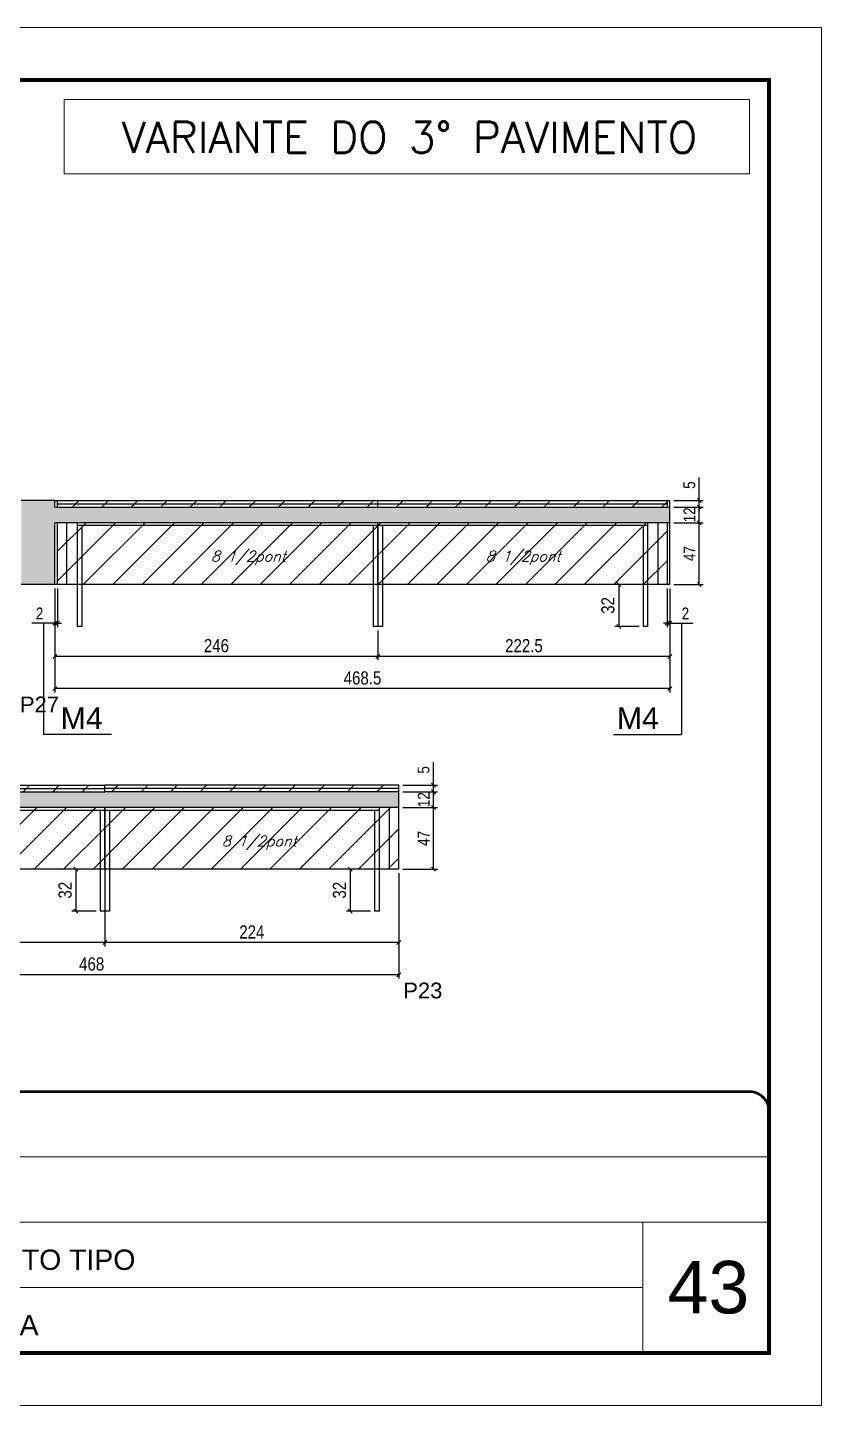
# Model space of a CAD drawing. Extents: x -10448 to -1189, y -11772 to 17235.
# Drawn here: x -6398 to -5793, y 4308 to 5358 of the extents above; entities that cross this region are included whole.
import ezdxf

# ---------------------------------------------------------------- set-up
doc = ezdxf.new("R2010")
doc.units = 0
doc.linetypes.add('CONTINUO', pattern=[0])
doc.linetypes.add('DASHED', pattern=[0.75, 0.5, -0.25])
for name, color, linetype in [('5', 5, 'Continuous'), ('COTA', 241, 'Continuous'), ('NOMENCLATURA', 7, 'Continuous'), ('Painéis', 200, 'Continuous'), ('Reaproveitamento', 251, 'Continuous'), ('SARR_2.2x7', 40, 'Continuous'), ('SARR_3.5x7', 81, 'Continuous'), ('SARR_EDITAR', 141, 'Continuous'), ('texto', 7, 'Continuous')]:
    doc.layers.add(name, color=color, linetype=linetype)
for name, color, linetype, lineweight in [('CARIMBO', 255, 'Continuous', 9), ('Folhas', 255, 'Continuous', 9), ('SARRAFO DE PRESSAO', 251, 'DASHED', 9), ('Texto Seção', 7, 'Continuous', 15)]:
    doc.layers.add(name, color=color, linetype=linetype, lineweight=lineweight)
doc.styles.add('ARIAL', font='arial.ttf')
doc.styles.add('COTA TECNICA', font='techl___.ttf', dxfattribs={"height": 10})
doc.styles.add('COTA TECNICA-50', font='techl___.ttf', dxfattribs={"height": 9})
doc.styles.add('REGUA-120', font='ROMANS.shx', dxfattribs={"height": 15})
doc.styles.add('Romans', font='romans.shx')
doc.styles.get("Standard").update_dxf_attribs({"font": 'arial.ttf'})
doc.dimstyles.new('COTA PAINEL-50', dxfattribs={"dimtxt": 9, "dimasz": 3, "dimexe": 3, "dimexo": 3, "dimgap": 3, "dimtad": 1, "dimdec": 1, "dimzin": 12, "dimdsep": 46, "dimtxsty": 'COTA TECNICA-50', "dimblk1": 'OBLIQUE', "dimblk2": 'OBLIQUE', "dimsah": 1, "dimcen": 0.9, "dimclrd": 4, "dimclre": 4, "dimclrt": 240, "dimadec": 1, "dimazin": 3, "dimtfac": 1, "dimtdec": 1, "dimtmove": 0, "dimatfit": 3, "dimfxl": 1, "dimtolj": 1, "dimtzin": 12, "dimarcsym": 0})
doc.dimstyles.new('PAINEL', dxfattribs={"dimtxt": 10, "dimasz": 3, "dimexe": 3, "dimexo": 3, "dimgap": 3, "dimtad": 1, "dimdec": 1, "dimzin": 12, "dimdsep": 46, "dimtxsty": 'COTA TECNICA', "dimblk1": 'OBLIQUE', "dimblk2": 'OBLIQUE', "dimsah": 1, "dimcen": 0.9, "dimclrd": 4, "dimclre": 4, "dimclrt": 240, "dimadec": 1, "dimazin": 3, "dimtfac": 1, "dimtdec": 1, "dimtmove": 0, "dimatfit": 3, "dimfxl": 1, "dimtolj": 1, "dimtzin": 12, "dimarcsym": 0})
pattern_1 = [(45, (-139469.283, -18395.978), (-11.2253202, 11.2253202), [])]

# ---------------------------------------------------------------- blocks, each defined once
blk = doc.blocks.new('9999999999')
at = {"color": 30, "linetype": 'CONTINUO'}
for p, q in [((98564.6, 34379.6), (99584, 34379.6)), ((98564.6, 34329.8), (99488, 34329.8)), ((99584, 34329.8), (99488, 34329.8)), ((99488, 34329.8), (99488, 34230.2)), ((98564.6, 34280), (99488, 34280))]:
    blk.add_line(p, q, dxfattribs=at)
at = {"color": 30, "linetype": 'CONTINUO', "const_width": 2}
blk.add_lwpolyline([(99584, 34230.2), (99584, 34414.4, 0.414214), (99569, 34429.4), (98229, 34429.4, 0.414214), (98214, 34414.4), (98214, 34245.2, 0.414214), (98229, 34230.2), (99584, 34230.2)], format="xyb", dxfattribs=at)
at = {"layer": 'Folhas'}
blk.add_lwpolyline([(98139, 34190.2), (99624, 34190.2), (99624, 35240.2), (98139, 35240.2)], close=True, dxfattribs=at)
at = {"layer": 'Folhas', "color": 30, "const_width": 3}
blk.add_lwpolyline([(98214, 34230.2), (99584, 34230.2), (99584, 35200.2), (98214, 35200.2)], close=True, dxfattribs=at)
at = {"color": 7, "linetype": 'Continuous', "ltscale": 5, "style": 'ARIAL'}
for s, p in [('2°, 3° E PAVIMENTO TIPO', (98837.7, 34293.5)), ('LATERAL DE VIGA', (98837.7, 34243.7))]:
    blk.add_text(s, height=15.483, dxfattribs=at).set_placement(p)
blk = doc.blocks.new('_Oblique')
at = {"color": 0, "linetype": 'ByBlock', "lineweight": -2}
blk.add_line((-0.5, -0.5), (0.5, 0.5), dxfattribs=at)
blk = doc.blocks.new('*D1736')
at = {"layer": 'COTA', "color": 4, "linetype": 'ByBlock', "lineweight": -2, "transparency": 16777216}
for p, q in [((-5886.3, 4998.1), (-5886.3, 5015.6)), ((-5905.7, 4998.1), (-5883.3, 4998.1)), ((-5886.3, 4993.1), (-5886.3, 4998.1)), ((-5905.7, 4993.1), (-5883.3, 4993.1)), ((-5886.3, 4993.1), (-5886.3, 4990.1))]:
    blk.add_line(p, q, dxfattribs=at)
at = {"layer": 'Defpoints', "color": 0, "linetype": 'ByBlock', "transparency": 16777216}
for p in [(-5908.7, 4998.1), (-5886.3, 4998.1), (-5908.7, 4993.1)]:
    blk.add_point(p, dxfattribs=at)
at = {"layer": 'COTA', "color": 4, "linetype": 'ByBlock', "lineweight": -2, "transparency": 16777216, "xscale": 3, "yscale": 3, "zscale": 3}
for p, rotation in [((-5886.3, 4998.1), 270), ((-5886.3, 4993.1), 90)]:
    blk.add_blockref('_Oblique', p, dxfattribs=dict(at, rotation=rotation))
at = {"layer": 'COTA', "color": 240, "linetype": 'ByBlock', "transparency": 16777216, "insert": (-5893.9, 5009.8), "char_height": 9, "attachment_point": 5, "rotation": 90, "style": 'COTA TECNICA-50'}
blk.add_mtext('\\A1;5', dxfattribs=at)
blk = doc.blocks.new('*D706')
at = {"layer": 'COTA', "color": 4, "linetype": 'ByBlock', "lineweight": -2, "transparency": 16777216}
for p, q in [((-6339.2, 4714.1), (-6339.2, 4658.2)), ((-6115.2, 4714.1), (-6115.2, 4658.2)), ((-6115.2, 4661.2), (-6339.2, 4661.2))]:
    blk.add_line(p, q, dxfattribs=at)
at = {"layer": 'Defpoints', "color": 0, "linetype": 'ByBlock', "transparency": 16777216}
for p in [(-6339.2, 4717.1), (-6115.2, 4717.1), (-6339.2, 4661.2)]:
    blk.add_point(p, dxfattribs=at)
at = {"layer": 'COTA', "color": 4, "linetype": 'ByBlock', "lineweight": -2, "transparency": 16777216, "xscale": 3, "yscale": 3, "zscale": 3, "rotation": 180}
blk.add_blockref('_Oblique', (-6339.2, 4661.2), dxfattribs=at)
at = {"layer": 'COTA', "color": 4, "linetype": 'ByBlock', "lineweight": -2, "transparency": 16777216, "xscale": 3, "yscale": 3, "zscale": 3}
blk.add_blockref('_Oblique', (-6115.2, 4661.2), dxfattribs=at)
at = {"layer": 'COTA', "color": 240, "linetype": 'ByBlock', "transparency": 16777216, "insert": (-6227.2, 4669.3), "char_height": 10, "attachment_point": 5, "style": 'COTA TECNICA'}
blk.add_mtext('\\A1;224', dxfattribs=at)
blk = doc.blocks.new('*D1793')
at = {"layer": 'COTA', "color": 4, "linetype": 'ByBlock', "lineweight": -2, "transparency": 16777216}
for p, q in [((-6136.7, 4717.1), (-6155.2, 4717.1)), ((-6152.2, 4717.1), (-6152.2, 4685.1)), ((-6136.7, 4685.1), (-6155.2, 4685.1))]:
    blk.add_line(p, q, dxfattribs=at)
at = {"layer": 'Defpoints', "color": 0, "linetype": 'ByBlock', "transparency": 16777216}
for p in [(-6133.7, 4717.1), (-6152.2, 4685.1), (-6133.7, 4685.1)]:
    blk.add_point(p, dxfattribs=at)
at = {"layer": 'COTA', "color": 4, "linetype": 'ByBlock', "lineweight": -2, "transparency": 16777216, "xscale": 3, "yscale": 3, "zscale": 3}
for p, rotation in [((-6152.2, 4717.1), 90), ((-6152.2, 4685.1), 270)]:
    blk.add_blockref('_Oblique', p, dxfattribs=dict(at, rotation=rotation))
at = {"layer": 'COTA', "color": 240, "linetype": 'ByBlock', "transparency": 16777216, "insert": (-6160.4, 4701.1), "char_height": 10, "attachment_point": 5, "rotation": 90, "style": 'COTA TECNICA'}
blk.add_mtext('\\A1;32', dxfattribs=at)
blk = doc.blocks.new('*D707')
at = {"layer": 'COTA', "color": 4, "linetype": 'ByBlock', "lineweight": -2, "transparency": 16777216}
for p, q in [((-6583.2, 4714.1), (-6583.2, 4658.2)), ((-6339.2, 4714.1), (-6339.2, 4658.2)), ((-6339.2, 4661.2), (-6583.2, 4661.2))]:
    blk.add_line(p, q, dxfattribs=at)
at = {"layer": 'Defpoints', "color": 0, "linetype": 'ByBlock', "transparency": 16777216}
for p in [(-6583.2, 4717.1), (-6339.2, 4717.1), (-6583.2, 4661.2)]:
    blk.add_point(p, dxfattribs=at)
at = {"layer": 'COTA', "color": 4, "linetype": 'ByBlock', "lineweight": -2, "transparency": 16777216, "xscale": 3, "yscale": 3, "zscale": 3, "rotation": 180}
blk.add_blockref('_Oblique', (-6583.2, 4661.2), dxfattribs=at)
at = {"layer": 'COTA', "color": 4, "linetype": 'ByBlock', "lineweight": -2, "transparency": 16777216, "xscale": 3, "yscale": 3, "zscale": 3}
blk.add_blockref('_Oblique', (-6339.2, 4661.2), dxfattribs=at)
at = {"layer": 'COTA', "color": 240, "linetype": 'ByBlock', "transparency": 16777216, "insert": (-6461.2, 4669.3), "char_height": 10, "attachment_point": 5, "style": 'COTA TECNICA'}
blk.add_mtext('\\A1;244', dxfattribs=at)
blk = doc.blocks.new('*D708')
at = {"layer": 'COTA', "color": 4, "linetype": 'ByBlock', "lineweight": -2, "transparency": 16777216}
for p, q in [((-6583.2, 4714.1), (-6583.2, 4633.7)), ((-6115.2, 4714.1), (-6115.2, 4633.7)), ((-6115.2, 4636.7), (-6583.2, 4636.7))]:
    blk.add_line(p, q, dxfattribs=at)
at = {"layer": 'Defpoints', "color": 0, "linetype": 'ByBlock', "transparency": 16777216}
for p in [(-6583.2, 4717.1), (-6115.2, 4717.1), (-6583.2, 4636.7)]:
    blk.add_point(p, dxfattribs=at)
at = {"layer": 'COTA', "color": 4, "linetype": 'ByBlock', "lineweight": -2, "transparency": 16777216, "xscale": 3, "yscale": 3, "zscale": 3, "rotation": 180}
blk.add_blockref('_Oblique', (-6583.2, 4636.7), dxfattribs=at)
at = {"layer": 'COTA', "color": 4, "linetype": 'ByBlock', "lineweight": -2, "transparency": 16777216, "xscale": 3, "yscale": 3, "zscale": 3}
blk.add_blockref('_Oblique', (-6115.2, 4636.7), dxfattribs=at)
at = {"layer": 'COTA', "color": 240, "linetype": 'ByBlock', "transparency": 16777216, "insert": (-6349.2, 4644.8), "char_height": 10, "attachment_point": 5, "style": 'COTA TECNICA'}
blk.add_mtext('\\A1;468', dxfattribs=at)
blk = doc.blocks.new('*D1794')
at = {"layer": 'COTA', "color": 4, "linetype": 'ByBlock', "lineweight": -2, "transparency": 16777216}
for p, q in [((-6345.7, 4717.1), (-6364.2, 4717.1)), ((-6361.2, 4717.1), (-6361.2, 4685.1)), ((-6345.7, 4685.1), (-6364.2, 4685.1))]:
    blk.add_line(p, q, dxfattribs=at)
at = {"layer": 'Defpoints', "color": 0, "linetype": 'ByBlock', "transparency": 16777216}
for p in [(-6342.7, 4717.1), (-6361.2, 4685.1), (-6342.7, 4685.1)]:
    blk.add_point(p, dxfattribs=at)
at = {"layer": 'COTA', "color": 4, "linetype": 'ByBlock', "lineweight": -2, "transparency": 16777216, "xscale": 3, "yscale": 3, "zscale": 3}
for p, rotation in [((-6361.2, 4717.1), 90), ((-6361.2, 4685.1), 270)]:
    blk.add_blockref('_Oblique', p, dxfattribs=dict(at, rotation=rotation))
at = {"layer": 'COTA', "color": 240, "linetype": 'ByBlock', "transparency": 16777216, "insert": (-6369.4, 4701.1), "char_height": 10, "attachment_point": 5, "rotation": 90, "style": 'COTA TECNICA'}
blk.add_mtext('\\A1;32', dxfattribs=at)
blk = doc.blocks.new('*D711')
at = {"layer": 'COTA', "color": 4, "linetype": 'ByBlock', "lineweight": -2, "transparency": 16777216}
for p, q in [((-5908.7, 4931.1), (-5908.7, 4876.3)), ((-6131.2, 4899.1), (-6131.2, 4876.3)), ((-5908.7, 4879.3), (-6131.2, 4879.3))]:
    blk.add_line(p, q, dxfattribs=at)
at = {"layer": 'Defpoints', "color": 0, "linetype": 'ByBlock', "transparency": 16777216}
for p in [(-5908.7, 4934.1), (-6131.2, 4902.1), (-6131.2, 4879.3)]:
    blk.add_point(p, dxfattribs=at)
at = {"layer": 'COTA', "color": 4, "linetype": 'ByBlock', "lineweight": -2, "transparency": 16777216, "xscale": 3, "yscale": 3, "zscale": 3, "rotation": 180}
blk.add_blockref('_Oblique', (-6131.2, 4879.3), dxfattribs=at)
at = {"layer": 'COTA', "color": 4, "linetype": 'ByBlock', "lineweight": -2, "transparency": 16777216, "xscale": 3, "yscale": 3, "zscale": 3}
blk.add_blockref('_Oblique', (-5908.7, 4879.3), dxfattribs=at)
at = {"layer": 'COTA', "color": 240, "linetype": 'ByBlock', "transparency": 16777216, "insert": (-6019.9, 4887.4), "char_height": 10, "attachment_point": 5, "style": 'COTA TECNICA'}
blk.add_mtext('\\A1;222.5', dxfattribs=at)
blk = doc.blocks.new('*D712')
at = {"layer": 'COTA', "color": 4, "linetype": 'ByBlock', "lineweight": -2, "transparency": 16777216}
for p, q in [((-6377.2, 4931.1), (-6377.2, 4876.3)), ((-6131.2, 4899.1), (-6131.2, 4876.3)), ((-6131.2, 4879.3), (-6377.2, 4879.3))]:
    blk.add_line(p, q, dxfattribs=at)
at = {"layer": 'Defpoints', "color": 0, "linetype": 'ByBlock', "transparency": 16777216}
for p in [(-6377.2, 4934.1), (-6131.2, 4902.1), (-6377.2, 4879.3)]:
    blk.add_point(p, dxfattribs=at)
at = {"layer": 'COTA', "color": 4, "linetype": 'ByBlock', "lineweight": -2, "transparency": 16777216, "xscale": 3, "yscale": 3, "zscale": 3, "rotation": 180}
blk.add_blockref('_Oblique', (-6377.2, 4879.3), dxfattribs=at)
at = {"layer": 'COTA', "color": 4, "linetype": 'ByBlock', "lineweight": -2, "transparency": 16777216, "xscale": 3, "yscale": 3, "zscale": 3}
blk.add_blockref('_Oblique', (-6131.2, 4879.3), dxfattribs=at)
at = {"layer": 'COTA', "color": 240, "linetype": 'ByBlock', "transparency": 16777216, "insert": (-6254.2, 4887.4), "char_height": 10, "attachment_point": 5, "style": 'COTA TECNICA'}
blk.add_mtext('\\A1;246', dxfattribs=at)
blk = doc.blocks.new('*D1797')
at = {"layer": 'COTA', "color": 4, "linetype": 'ByBlock', "lineweight": -2, "transparency": 16777216}
for p, q in [((-6377.2, 4931.1), (-6377.2, 4851.7)), ((-5908.7, 4931.1), (-5908.7, 4851.7)), ((-5908.7, 4854.7), (-6377.2, 4854.7))]:
    blk.add_line(p, q, dxfattribs=at)
at = {"layer": 'Defpoints', "color": 0, "linetype": 'ByBlock', "transparency": 16777216}
for p in [(-6377.2, 4934.1), (-5908.7, 4934.1), (-6377.2, 4854.7)]:
    blk.add_point(p, dxfattribs=at)
at = {"layer": 'COTA', "color": 4, "linetype": 'ByBlock', "lineweight": -2, "transparency": 16777216, "xscale": 3, "yscale": 3, "zscale": 3, "rotation": 180}
blk.add_blockref('_Oblique', (-6377.2, 4854.7), dxfattribs=at)
at = {"layer": 'COTA', "color": 4, "linetype": 'ByBlock', "lineweight": -2, "transparency": 16777216, "xscale": 3, "yscale": 3, "zscale": 3}
blk.add_blockref('_Oblique', (-5908.7, 4854.7), dxfattribs=at)
at = {"layer": 'COTA', "color": 240, "linetype": 'ByBlock', "transparency": 16777216, "insert": (-6142.9, 4862.8), "char_height": 10, "attachment_point": 5, "style": 'COTA TECNICA'}
blk.add_mtext('\\A1;468.5', dxfattribs=at)
blk = doc.blocks.new('*D1798')
at = {"layer": 'COTA', "color": 4, "linetype": 'ByBlock', "lineweight": -2, "transparency": 16777216}
for p, q in [((-5932.2, 4934.1), (-5950.7, 4934.1)), ((-5947.7, 4934.1), (-5947.7, 4902.1)), ((-5932.2, 4902.1), (-5950.7, 4902.1))]:
    blk.add_line(p, q, dxfattribs=at)
at = {"layer": 'Defpoints', "color": 0, "linetype": 'ByBlock', "transparency": 16777216}
for p in [(-5929.2, 4934.1), (-5947.7, 4902.1), (-5929.2, 4902.1)]:
    blk.add_point(p, dxfattribs=at)
at = {"layer": 'COTA', "color": 4, "linetype": 'ByBlock', "lineweight": -2, "transparency": 16777216, "xscale": 3, "yscale": 3, "zscale": 3}
for p, rotation in [((-5947.7, 4934.1), 90), ((-5947.7, 4902.1), 270)]:
    blk.add_blockref('_Oblique', p, dxfattribs=dict(at, rotation=rotation))
at = {"layer": 'COTA', "color": 240, "linetype": 'ByBlock', "transparency": 16777216, "insert": (-5955.9, 4918.1), "char_height": 10, "attachment_point": 5, "rotation": 90, "style": 'COTA TECNICA'}
blk.add_mtext('\\A1;32', dxfattribs=at)
blk = doc.blocks.new('*D682')
at = {"layer": 'COTA', "color": 4, "linetype": 'ByBlock', "lineweight": -2, "transparency": 16777216}
for p, q in [((-5905.7, 4981.1), (-5883.3, 4981.1)), ((-5886.3, 4934.1), (-5886.3, 4981.1)), ((-5905.7, 4934.1), (-5883.3, 4934.1))]:
    blk.add_line(p, q, dxfattribs=at)
at = {"layer": 'Defpoints', "color": 0, "linetype": 'ByBlock', "transparency": 16777216}
for p in [(-5908.7, 4981.1), (-5886.3, 4981.1), (-5908.7, 4934.1)]:
    blk.add_point(p, dxfattribs=at)
at = {"layer": 'COTA', "color": 4, "linetype": 'ByBlock', "lineweight": -2, "transparency": 16777216, "xscale": 3, "yscale": 3, "zscale": 3}
for p, rotation in [((-5886.3, 4981.1), 90), ((-5886.3, 4934.1), 270)]:
    blk.add_blockref('_Oblique', p, dxfattribs=dict(at, rotation=rotation))
at = {"layer": 'COTA', "color": 240, "linetype": 'ByBlock', "transparency": 16777216, "insert": (-5893.8, 4957.6), "char_height": 9, "attachment_point": 5, "rotation": 90, "style": 'COTA TECNICA-50'}
blk.add_mtext('\\A1;47', dxfattribs=at)
blk = doc.blocks.new('*D683')
at = {"layer": 'COTA', "color": 4, "linetype": 'ByBlock', "lineweight": -2, "transparency": 16777216}
for p, q in [((-5905.7, 4993.1), (-5883.3, 4993.1)), ((-5886.3, 4981.1), (-5886.3, 4993.1)), ((-5905.7, 4981.1), (-5883.3, 4981.1))]:
    blk.add_line(p, q, dxfattribs=at)
at = {"layer": 'Defpoints', "color": 0, "linetype": 'ByBlock', "transparency": 16777216}
for p in [(-5908.7, 4993.1), (-5886.3, 4993.1), (-5908.7, 4981.1)]:
    blk.add_point(p, dxfattribs=at)
at = {"layer": 'COTA', "color": 4, "linetype": 'ByBlock', "lineweight": -2, "transparency": 16777216, "xscale": 3, "yscale": 3, "zscale": 3}
for p, rotation in [((-5886.3, 4993.1), 90), ((-5886.3, 4981.1), 270)]:
    blk.add_blockref('_Oblique', p, dxfattribs=dict(at, rotation=rotation))
at = {"layer": 'COTA', "color": 240, "linetype": 'ByBlock', "transparency": 16777216, "insert": (-5893.8, 4987.1), "char_height": 9, "attachment_point": 5, "rotation": 90, "style": 'COTA TECNICA-50'}
blk.add_mtext('\\A1;12', dxfattribs=at)
blk = doc.blocks.new('*D1772')
at = {"layer": 'COTA', "color": 4, "linetype": 'ByBlock', "lineweight": -2, "transparency": 16777216}
for p, q in [((-6112.2, 4764.1), (-6085.8, 4764.1)), ((-6088.8, 4717.1), (-6088.8, 4764.1)), ((-6112.2, 4717.1), (-6085.8, 4717.1))]:
    blk.add_line(p, q, dxfattribs=at)
at = {"layer": 'Defpoints', "color": 0, "linetype": 'ByBlock', "transparency": 16777216}
for p in [(-6115.2, 4764.1), (-6088.8, 4764.1), (-6115.2, 4717.1)]:
    blk.add_point(p, dxfattribs=at)
at = {"layer": 'COTA', "color": 4, "linetype": 'ByBlock', "lineweight": -2, "transparency": 16777216, "xscale": 3, "yscale": 3, "zscale": 3}
for p, rotation in [((-6088.8, 4764.1), 90), ((-6088.8, 4717.1), 270)]:
    blk.add_blockref('_Oblique', p, dxfattribs=dict(at, rotation=rotation))
at = {"layer": 'COTA', "color": 240, "linetype": 'ByBlock', "transparency": 16777216, "insert": (-6096.3, 4740.6), "char_height": 9, "attachment_point": 5, "rotation": 90, "style": 'COTA TECNICA-50'}
blk.add_mtext('\\A1;47', dxfattribs=at)
blk = doc.blocks.new('*D1773')
at = {"layer": 'COTA', "color": 4, "linetype": 'ByBlock', "lineweight": -2, "transparency": 16777216}
for p, q in [((-6112.2, 4776.1), (-6085.8, 4776.1)), ((-6088.8, 4764.1), (-6088.8, 4776.1)), ((-6112.2, 4764.1), (-6085.8, 4764.1))]:
    blk.add_line(p, q, dxfattribs=at)
at = {"layer": 'Defpoints', "color": 0, "linetype": 'ByBlock', "transparency": 16777216}
for p in [(-6115.2, 4776.1), (-6088.8, 4776.1), (-6115.2, 4764.1)]:
    blk.add_point(p, dxfattribs=at)
at = {"layer": 'COTA', "color": 4, "linetype": 'ByBlock', "lineweight": -2, "transparency": 16777216, "xscale": 3, "yscale": 3, "zscale": 3}
for p, rotation in [((-6088.8, 4776.1), 90), ((-6088.8, 4764.1), 270)]:
    blk.add_blockref('_Oblique', p, dxfattribs=dict(at, rotation=rotation))
at = {"layer": 'COTA', "color": 240, "linetype": 'ByBlock', "transparency": 16777216, "insert": (-6096.3, 4770.1), "char_height": 9, "attachment_point": 5, "rotation": 90, "style": 'COTA TECNICA-50'}
blk.add_mtext('\\A1;12', dxfattribs=at)
blk = doc.blocks.new('*D1774')
at = {"layer": 'COTA', "color": 4, "linetype": 'ByBlock', "lineweight": -2, "transparency": 16777216}
for p, q in [((-6088.8, 4781.1), (-6088.8, 4798.6)), ((-6112.2, 4781.1), (-6085.8, 4781.1)), ((-6088.8, 4776.1), (-6088.8, 4781.1)), ((-6112.2, 4776.1), (-6085.8, 4776.1)), ((-6088.8, 4776.1), (-6088.8, 4773.1))]:
    blk.add_line(p, q, dxfattribs=at)
at = {"layer": 'Defpoints', "color": 0, "linetype": 'ByBlock', "transparency": 16777216}
for p in [(-6115.2, 4781.1), (-6088.8, 4781.1), (-6115.2, 4776.1)]:
    blk.add_point(p, dxfattribs=at)
at = {"layer": 'COTA', "color": 4, "linetype": 'ByBlock', "lineweight": -2, "transparency": 16777216, "xscale": 3, "yscale": 3, "zscale": 3}
for p, rotation in [((-6088.8, 4781.1), 270), ((-6088.8, 4776.1), 90)]:
    blk.add_blockref('_Oblique', p, dxfattribs=dict(at, rotation=rotation))
at = {"layer": 'COTA', "color": 240, "linetype": 'ByBlock', "transparency": 16777216, "insert": (-6096.4, 4792.8), "char_height": 9, "attachment_point": 5, "rotation": 90, "style": 'COTA TECNICA-50'}
blk.add_mtext('\\A1;5', dxfattribs=at)
blk = doc.blocks.new('*D1776')
at = {"layer": 'COTA', "color": 4, "linetype": 'ByBlock', "lineweight": -2, "transparency": 16777216}
for p, q in [((-5910.7, 4931.1), (-5910.7, 4901.5)), ((-5908.7, 4931.1), (-5908.7, 4901.5)), ((-5910.7, 4904.5), (-5913.7, 4904.5)), ((-5910.7, 4904.5), (-5908.7, 4904.5)), ((-5908.7, 4904.5), (-5891.2, 4904.5))]:
    blk.add_line(p, q, dxfattribs=at)
at = {"layer": 'Defpoints', "color": 0, "linetype": 'ByBlock', "transparency": 16777216}
for p in [(-5910.7, 4934.1), (-5908.7, 4934.1), (-5908.7, 4904.5)]:
    blk.add_point(p, dxfattribs=at)
at = {"layer": 'COTA', "color": 4, "linetype": 'ByBlock', "lineweight": -2, "transparency": 16777216, "xscale": 3, "yscale": 3, "zscale": 3}
blk.add_blockref('_Oblique', (-5910.7, 4904.5), dxfattribs=at)
at = {"layer": 'COTA', "color": 4, "linetype": 'ByBlock', "lineweight": -2, "transparency": 16777216, "xscale": 3, "yscale": 3, "zscale": 3, "rotation": 180}
blk.add_blockref('_Oblique', (-5908.7, 4904.5), dxfattribs=at)
at = {"layer": 'COTA', "color": 240, "linetype": 'ByBlock', "transparency": 16777216, "insert": (-5896.9, 4912), "char_height": 9, "attachment_point": 5, "style": 'COTA TECNICA-50'}
blk.add_mtext('\\A1;2', dxfattribs=at)
blk = doc.blocks.new('*D1777')
at = {"layer": 'COTA', "color": 4, "linetype": 'ByBlock', "lineweight": -2, "transparency": 16777216}
for p, q in [((-6377.2, 4931.1), (-6377.2, 4901.5)), ((-6375.2, 4931.1), (-6375.2, 4901.5)), ((-6377.2, 4904.5), (-6394.7, 4904.5)), ((-6375.2, 4904.5), (-6377.2, 4904.5)), ((-6375.2, 4904.5), (-6372.2, 4904.5))]:
    blk.add_line(p, q, dxfattribs=at)
at = {"layer": 'Defpoints', "color": 0, "linetype": 'ByBlock', "transparency": 16777216}
for p in [(-6377.2, 4934.1), (-6375.2, 4934.1), (-6377.2, 4904.5)]:
    blk.add_point(p, dxfattribs=at)
at = {"layer": 'COTA', "color": 4, "linetype": 'ByBlock', "lineweight": -2, "transparency": 16777216, "xscale": 3, "yscale": 3, "zscale": 3}
blk.add_blockref('_Oblique', (-6377.2, 4904.5), dxfattribs=at)
at = {"layer": 'COTA', "color": 4, "linetype": 'ByBlock', "lineweight": -2, "transparency": 16777216, "xscale": 3, "yscale": 3, "zscale": 3, "rotation": 180}
blk.add_blockref('_Oblique', (-6375.2, 4904.5), dxfattribs=at)
at = {"layer": 'COTA', "color": 240, "linetype": 'ByBlock', "transparency": 16777216, "insert": (-6388.9, 4912), "char_height": 9, "attachment_point": 5, "style": 'COTA TECNICA-50'}
blk.add_mtext('\\A1;2', dxfattribs=at)

msp = doc.modelspace()

# ---------------------------------------------------------------- hatches: boundary and pattern name
at = {"layer": 'COTA', "linetype": 'ByBlock'}
h = msp.add_hatch(dxfattribs=at)
h.set_pattern_fill('AR-CONC', color=256, scale=0.03)
h.set_pattern_definition([(50, (-139455.2827, -27549.5784), (5.46554007, -0.47817257), [0.5715, -6.2865]), (355, (-139455.2827, -27549.5784), (-1.05730264, 5.73170536), [0.4572, -5.02921753]), (100.4514447, (-139454.827, -27549.618), (4.40823741, 5.25353256), [0.48570026, -5.34270734]), (46.1842, (-139455.283, -27548.0544), (8.13237123, -1.26126984), [0.85725, -9.42975]), (96.6355576, (-139454.605, -27548.1595), (7.122124, 7.42278374), [0.7285507, -8.01406824]), (351.184151, (-139455.283, -27548.054), (7.122124, 7.42278374), [0.685799, -7.54379196]), (21, (-139454.5207, -27548.4354), (4.54843174, -3.06795595), [0.5715, -6.2865]), (326, (-139454.5207, -27548.4354), (1.85406085, 5.52563898), [0.4572, -5.0292]), (71.451445, (-139454.1417, -27548.691), (6.40249258, 2.45768307), [0.48570026, -5.34269813]), (37.5, (-139455.2827, -27549.5784), (0.092658098, 2.536651166), [0, -4.96824, 0, -5.1054, 0, -5.04825]), (7.5, (-139455.2827, -27549.5784), (2.004589875, 3.005417245), [0, -2.91084, 0, -4.85394, 0, -1.92405]), (327.5, (-139456.982, -27549.5784), (4.067717855, -0.17186232), [0, -1.905, 0, -5.9436, 0, -7.8867]), (317.5, (-139457.744, -27549.5784), (4.44387544, 0.76279473), [0, -2.4765, 0, -3.94716, 0, -5.6007])])
h.paths.add_polyline_path([(-6402.91, 4934.1), (-6377.17, 4934.1), (-6377.17, 4981.1), (-5908.67, 4981.1), (-5908.67, 4993.1), (-6377.17, 4993.1), (-6377.17, 4998.1), (-6402.91, 4998.1)])
h = msp.add_hatch(dxfattribs=at)
h.set_pattern_fill('AR-CONC', color=256, scale=0.03)
h.set_pattern_definition([(50, (-137887.2827, -25287.428), (5.46554007, -0.47817257), [0.5715, -6.2865]), (355, (-137887.2827, -25287.428), (-1.05730264, 5.73170536), [0.4572, -5.02921753]), (100.4514447, (-137886.827, -25287.468), (4.40823741, 5.25353256), [0.48570026, -5.34270734]), (46.1842, (-137887.283, -25285.904), (8.13237123, -1.26126984), [0.85725, -9.42975]), (96.6355576, (-137886.605, -25286.009), (7.122124, 7.42278374), [0.7285507, -8.01406824]), (351.184151, (-137887.283, -25285.904), (7.122124, 7.42278374), [0.685799, -7.54379196]), (21, (-137886.5207, -25286.285), (4.54843174, -3.06795595), [0.5715, -6.2865]), (326, (-137886.5207, -25286.285), (1.85406085, 5.52563898), [0.4572, -5.0292]), (71.451445, (-137886.1417, -25286.541), (6.40249258, 2.45768307), [0.48570026, -5.34269813]), (37.5, (-137887.2827, -25287.4282), (0.092658098, 2.536651166), [0, -4.96824, 0, -5.1054, 0, -5.04825]), (7.5, (-137887.2827, -25287.4282), (2.004589875, 3.005417245), [0, -2.91084, 0, -4.85394, 0, -1.92405]), (327.5, (-137888.982, -25287.4282), (4.067717855, -0.17186232), [0, -1.905, 0, -5.9436, 0, -7.8867]), (317.5, (-137889.744, -25287.428), (4.44387544, 0.76279473), [0, -2.4765, 0, -3.94716, 0, -5.6007])])
h.paths.add_polyline_path([(-6615.41, 4717.07), (-6583.22, 4717.07), (-6583.22, 4764.07), (-6339.22, 4764.07), (-6115.22, 4764.07), (-6115.22, 4776.07), (-6339.22, 4776.07), (-6583.22, 4776.07), (-6583.22, 4781.07), (-6615.41, 4781.07), (-6615.41, 4776.07), (-7083.41, 4776.07), (-7083.41, 4764.07), (-6615.41, 4764.07)])
at = {"layer": 'Reaproveitamento', "linetype": 'ByBlock'}
h = msp.add_hatch(dxfattribs=at)
h.set_pattern_fill('ANSI31', color=256, scale=5)
h.set_pattern_definition(pattern_1)
h.paths.add_polyline_path([(-6375.17, 4998.1), (-6375.17, 4993.1), (-6131.17, 4993.1), (-6131.17, 4998.1)])
h = msp.add_hatch(dxfattribs=at)
h.set_pattern_fill('ANSI31', color=256, scale=5)
h.set_pattern_definition(pattern_1)
h.paths.add_polyline_path([(-6131.17, 4998.1), (-6131.17, 4993.1), (-5910.67, 4993.1), (-5910.67, 4998.1)])
h = msp.add_hatch(dxfattribs=at)
h.set_pattern_fill('ANSI31', color=256, scale=5)
h.set_pattern_definition(pattern_1)
h.paths.add_polyline_path([(-6131.17, 4934.1), (-6131.17, 4981.1), (-6375.17, 4981.1), (-6375.17, 4934.1)])
h = msp.add_hatch(dxfattribs=at)
h.set_pattern_fill('ANSI31', color=256, scale=5)
h.set_pattern_definition(pattern_1)
h.paths.add_polyline_path([(-5910.67, 4934.1), (-5910.67, 4981.1), (-6131.17, 4981.1), (-6131.17, 4934.1)])
h = msp.add_hatch(dxfattribs=at)
h.set_pattern_fill('ANSI31', color=256, scale=5)
h.set_pattern_definition(pattern_1)
h.paths.add_polyline_path([(-6583.22, 4781.07), (-6583.22, 4776.07), (-6339.22, 4776.07), (-6339.22, 4781.07)])
h = msp.add_hatch(dxfattribs=at)
h.set_pattern_fill('ANSI31', color=256, scale=5)
h.set_pattern_definition(pattern_1)
h.paths.add_polyline_path([(-6115.22, 4776.07), (-6115.22, 4781.07), (-6339.22, 4781.07), (-6339.22, 4776.07)])
h = msp.add_hatch(dxfattribs=at)
h.set_pattern_fill('ANSI31', color=256, scale=5)
h.set_pattern_definition(pattern_1)
h.paths.add_polyline_path([(-6583.22, 4764.07), (-6583.22, 4717.07), (-6339.22, 4717.07), (-6339.22, 4764.07)])
h = msp.add_hatch(dxfattribs=at)
h.set_pattern_fill('ANSI31', color=256, scale=5)
h.set_pattern_definition(pattern_1)
h.paths.add_polyline_path([(-6115.22, 4717.07), (-6115.22, 4764.07), (-6339.22, 4764.07), (-6339.22, 4717.07)])

# ---------------------------------------------------------------- linework, layer by layer
at = {"layer": 'COTA', "linetype": 'ByBlock'}
for p, q in [((-6377.17, 4998.1), (-6402.91, 4998.1)), ((-5908.67, 4981.1), (-5908.67, 4993.1)), ((-6377.17, 4934.1), (-6402.91, 4934.1))]:
    msp.add_line(p, q, dxfattribs=at)
at = {"layer": 'NOMENCLATURA', "linetype": 'Continuous'}
for p, q in [((-6385.92, 4904.52), (-6385.92, 4819.68)), ((-5899.92, 4904.52), (-5899.92, 4819.68)), ((-6334.03, 4819.68), (-6385.92, 4819.68)), ((-5951.81, 4819.68), (-5899.92, 4819.68))]:
    msp.add_line(p, q, dxfattribs=at)
at = {"layer": 'Painéis', "linetype": 'Continuous'}
for p, q in [((-6377.17, 4993.1), (-6377.17, 4998.1)), ((-6375.17, 4993.1), (-6375.17, 4998.1)), ((-6131.17, 4993.1), (-6131.17, 4998.1)), ((-5910.67, 4993.1), (-5910.67, 4998.1)), ((-5908.67, 4993.1), (-5908.67, 4998.1)), ((-6339.22, 4776.07), (-6339.22, 4781.07)), ((-6339.22, 4776.07), (-6339.22, 4781.07)), ((-6115.22, 4776.07), (-6115.22, 4781.07))]:
    msp.add_line(p, q, dxfattribs=at)
at = {"layer": 'Painéis', "linetype": 'ByBlock'}
for p, q in [((-5908.67, 4981.1), (-6377.17, 4981.1)), ((-6377.17, 4934.1), (-6377.17, 4981.1)), ((-6375.17, 4934.1), (-6375.17, 4981.1)), ((-6131.17, 4934.1), (-6131.17, 4981.1)), ((-5910.67, 4934.1), (-5910.67, 4981.1)), ((-5908.67, 4934.1), (-5908.67, 4981.1)), ((-5908.67, 4934.1), (-6377.17, 4934.1)), ((-6115.22, 4764.07), (-6115.22, 4776.07)), ((-6339.22, 4764.07), (-6583.22, 4764.07)), ((-6115.22, 4764.07), (-6339.22, 4764.07)), ((-6339.22, 4717.07), (-6339.22, 4764.07)), ((-6339.22, 4717.07), (-6339.22, 4764.07)), ((-6115.22, 4717.07), (-6115.22, 4764.07)), ((-6339.22, 4717.07), (-6583.22, 4717.07)), ((-6115.22, 4717.07), (-6339.22, 4717.07))]:
    msp.add_line(p, q, dxfattribs=at)
at = {"layer": 'Painéis', "linetype": 'Continuous'}
for points in [[(-6377.17, 4998.1), (-5908.67, 4998.1)], [(-6377.17, 4993.1), (-5908.67, 4993.1)], [(-6583.22, 4781.07), (-6339.22, 4781.07)], [(-6115.22, 4781.07), (-6339.22, 4781.07)], [(-6583.22, 4776.07), (-6339.22, 4776.07)], [(-6115.22, 4776.07), (-6339.22, 4776.07)]]:
    msp.add_lwpolyline(points, dxfattribs=at)
at = {"layer": 'SARR_2.2x7', "linetype": 'Continuous'}
for p, q in [((-6368.17, 4934.1), (-6368.17, 4981.1)), ((-6131.17, 4978.9), (-6360.17, 4978.9)), ((-5925.67, 4978.9), (-6131.17, 4978.9)), ((-5917.67, 4934.1), (-5917.67, 4981.1)), ((-6339.22, 4761.87), (-6568.22, 4761.87)), ((-6130.22, 4761.87), (-6339.22, 4761.87)), ((-6122.22, 4717.07), (-6122.22, 4764.07))]:
    msp.add_line(p, q, dxfattribs=at)
at = {"layer": 'SARR_3.5x7'}
for p, q in [((-6360.17, 4981.1), (-6360.17, 4902.1)), ((-6356.67, 4978.9), (-6356.67, 4902.1)), ((-6134.67, 4978.9), (-6134.67, 4902.1)), ((-6131.17, 4978.9), (-6131.17, 4902.1)), ((-6127.67, 4978.9), (-6127.67, 4902.1)), ((-5929.17, 4978.9), (-5929.17, 4902.1)), ((-5925.67, 4981.1), (-5925.67, 4902.1)), ((-6356.67, 4902.1), (-6360.17, 4902.1)), ((-6131.17, 4902.1), (-6134.67, 4902.1)), ((-6127.67, 4902.1), (-6131.17, 4902.1)), ((-5925.67, 4902.1), (-5929.17, 4902.1)), ((-6342.72, 4761.87), (-6342.72, 4685.07)), ((-6339.22, 4764.07), (-6339.22, 4685.07)), ((-6339.22, 4764.07), (-6339.22, 4685.07)), ((-6335.72, 4761.87), (-6335.72, 4685.07)), ((-6133.72, 4761.87), (-6133.72, 4685.07)), ((-6130.22, 4764.07), (-6130.22, 4685.07)), ((-6339.22, 4685.07), (-6342.72, 4685.07)), ((-6335.72, 4685.07), (-6339.22, 4685.07)), ((-6130.22, 4685.07), (-6133.72, 4685.07))]:
    msp.add_line(p, q, dxfattribs=at)
at = {"layer": 'SARR_EDITAR', "linetype": 'Continuous'}
for points in [[(-6375.17, 4995.6), (-5910.67, 4995.6)], [(-6583.22, 4778.57), (-6339.22, 4778.57)], [(-6115.22, 4778.57), (-6339.22, 4778.57)]]:
    msp.add_lwpolyline(points, dxfattribs=at)
at = {"layer": 'Texto Seção'}
msp.add_lwpolyline([(-6370.17, 5303.59), (-5848.18, 5303.59), (-5848.18, 5246.91), (-6370.17, 5246.91)], close=True, dxfattribs=at)

# ---------------------------------------------------------------- block references
at = {"layer": 'SARRAFO DE PRESSAO', "color": 6, "linetype": 'ByBlock'}
msp.add_blockref('9999999999', (-105417.26, -29881.73), dxfattribs=at)

# ---------------------------------------------------------------- texts
at = {"layer": '5', "linetype": 'Continuous'}
for s, p in [('P27', (-6403.88, 4836.69)), ('P23', (-6111.84, 4618.67))]:
    msp.add_text(s, height=12, rotation=359.99996, dxfattribs=at).set_placement(p)
at = {"layer": 'CARIMBO', "style": 'ARIAL'}
msp.add_text('43', height=40, dxfattribs=at).set_placement((-5910.42, 4378.62))
at = {"layer": 'NOMENCLATURA', "linetype": 'Continuous'}
for p in [(-6372.86, 4823.88), (-5949.13, 4823.88)]:
    msp.add_text('M4', height=16.5, dxfattribs=at).set_placement(p)
at = {"layer": 'texto', "color": 2, "char_height": 8, "attachment_point": 5, "style": 'Romans'}
for insert in [(-6229.85, 4954.32), (-6020.49, 4954.32), (-6221.55, 4737.29)]:
    msp.add_mtext('{\\Q19;\\C256;8 1/2pont}', dxfattribs=dict(at, insert=insert))
at = {"layer": 'Texto Seção', "insert": (-6427.29, 5263.02), "char_height": 23.7362, "width": 640.4194, "attachment_point": 7, "style": 'REGUA-120'}
msp.add_mtext('\\pxqc,t6;^JVARIANTE DO 3° PAVIMENTO', dxfattribs=at)

# ---------------------------------------------------------------- dimensions: what is measured, and where the dimension line sits
at = {"layer": 'COTA', "linetype": 'ByBlock'}
for base, p1, p2, angle, dimstyle, picture, middle in [((-5886.26, 4998.1), (-5908.67, 4993.1), (-5908.67, 4998.1), 90, 'COTA PAINEL-50', '*D1736', (-5893.86, 5009.84)), ((-5886.26, 4981.1), (-5908.67, 4934.1), (-5908.67, 4981.1), 90, 'COTA PAINEL-50', '*D682', (-5893.82, 4957.6)), ((-5947.67, 4902.1), (-5929.17, 4934.1), (-5929.17, 4902.1), 90, 'PAINEL', '*D1798', (-5955.89, 4918.1)), ((-6377.17, 4854.71), (-5908.67, 4934.1), (-6377.17, 4934.1), 180, 'PAINEL', '*D1797', (-6142.92, 4862.84)), ((-6131.17, 4879.25), (-5908.67, 4934.1), (-6131.17, 4902.1), 180, 'PAINEL', '*D711', (-6019.92, 4887.36)), ((-6088.78, 4781.07), (-6115.22, 4776.07), (-6115.22, 4781.07), 90, 'COTA PAINEL-50', '*D1774', (-6096.38, 4792.82)), ((-6088.78, 4764.07), (-6115.22, 4717.07), (-6115.22, 4764.07), 90, 'COTA PAINEL-50', '*D1772', (-6096.35, 4740.57)), ((-6583.22, 4661.23), (-6339.22, 4717.07), (-6583.22, 4717.07), 180, 'PAINEL', '*D707', (-6461.22, 4669.3)), ((-6583.22, 4636.68), (-6115.22, 4717.07), (-6583.22, 4717.07), 180, 'PAINEL', '*D708', (-6349.22, 4644.81)), ((-6361.22, 4685.07), (-6342.72, 4717.07), (-6342.72, 4685.07), 90, 'PAINEL', '*D1794', (-6369.44, 4701.07)), ((-6152.22, 4685.07), (-6133.72, 4717.07), (-6133.72, 4685.07), 90, 'PAINEL', '*D1793', (-6160.44, 4701.07))]:
    dim = msp.add_linear_dim(base=base, p1=p1, p2=p2, angle=angle, dimstyle=dimstyle, dxfattribs=at)
    dim.commit()
    dim.dimension.update_dxf_attribs({"geometry": picture, "text_midpoint": middle})
dim = msp.add_linear_dim(base=(-5886.26, 4993.1), p1=(-5908.67, 4981.1), p2=(-5908.67, 4993.1), angle=90, dimstyle='COTA PAINEL-50', override={"dimtmove": 1}, dxfattribs=at)
dim.commit()
dim.dimension.update_dxf_attribs({"geometry": '*D683', "text_midpoint": (-5886.26, 4987.1), "dimtype": 160})
for base, p1, p2, picture, middle in [((-6377.17, 4904.52), (-6375.17, 4934.1), (-6377.17, 4934.1), '*D1777', (-6388.92, 4912.02)), ((-5908.67, 4904.52), (-5910.67, 4934.1), (-5908.67, 4934.1), '*D1776', (-5896.92, 4912.02))]:
    dim = msp.add_linear_dim(base=base, p1=p1, p2=p2, dimstyle='COTA PAINEL-50', dxfattribs=at)
    dim.commit()
    dim.dimension.update_dxf_attribs({"geometry": picture, "text_midpoint": middle})
for base, p1, p2, picture, middle in [((-6377.17, 4879.25), (-6131.17, 4902.1), (-6377.17, 4934.1), '*D712', (-6254.17, 4887.35)), ((-6339.22, 4661.23), (-6115.22, 4717.07), (-6339.22, 4717.07), '*D706', (-6227.22, 4669.3))]:
    dim = msp.add_linear_dim(base=base, p1=p1, p2=p2, angle=180, dimstyle='PAINEL', override={"dimtmove": 1}, dxfattribs=at)
    dim.commit()
    dim.dimension.update_dxf_attribs({"geometry": picture, "text_midpoint": middle})
dim = msp.add_linear_dim(base=(-6088.78, 4776.07), p1=(-6115.22, 4764.07), p2=(-6115.22, 4776.07), angle=90, dimstyle='COTA PAINEL-50', dxfattribs=at)
dim.commit()
dim.dimension.update_dxf_attribs({"geometry": '*D1773', "text_midpoint": (-6088.78, 4770.07), "dimtype": 160})

doc.saveas('drawing.dxf')
